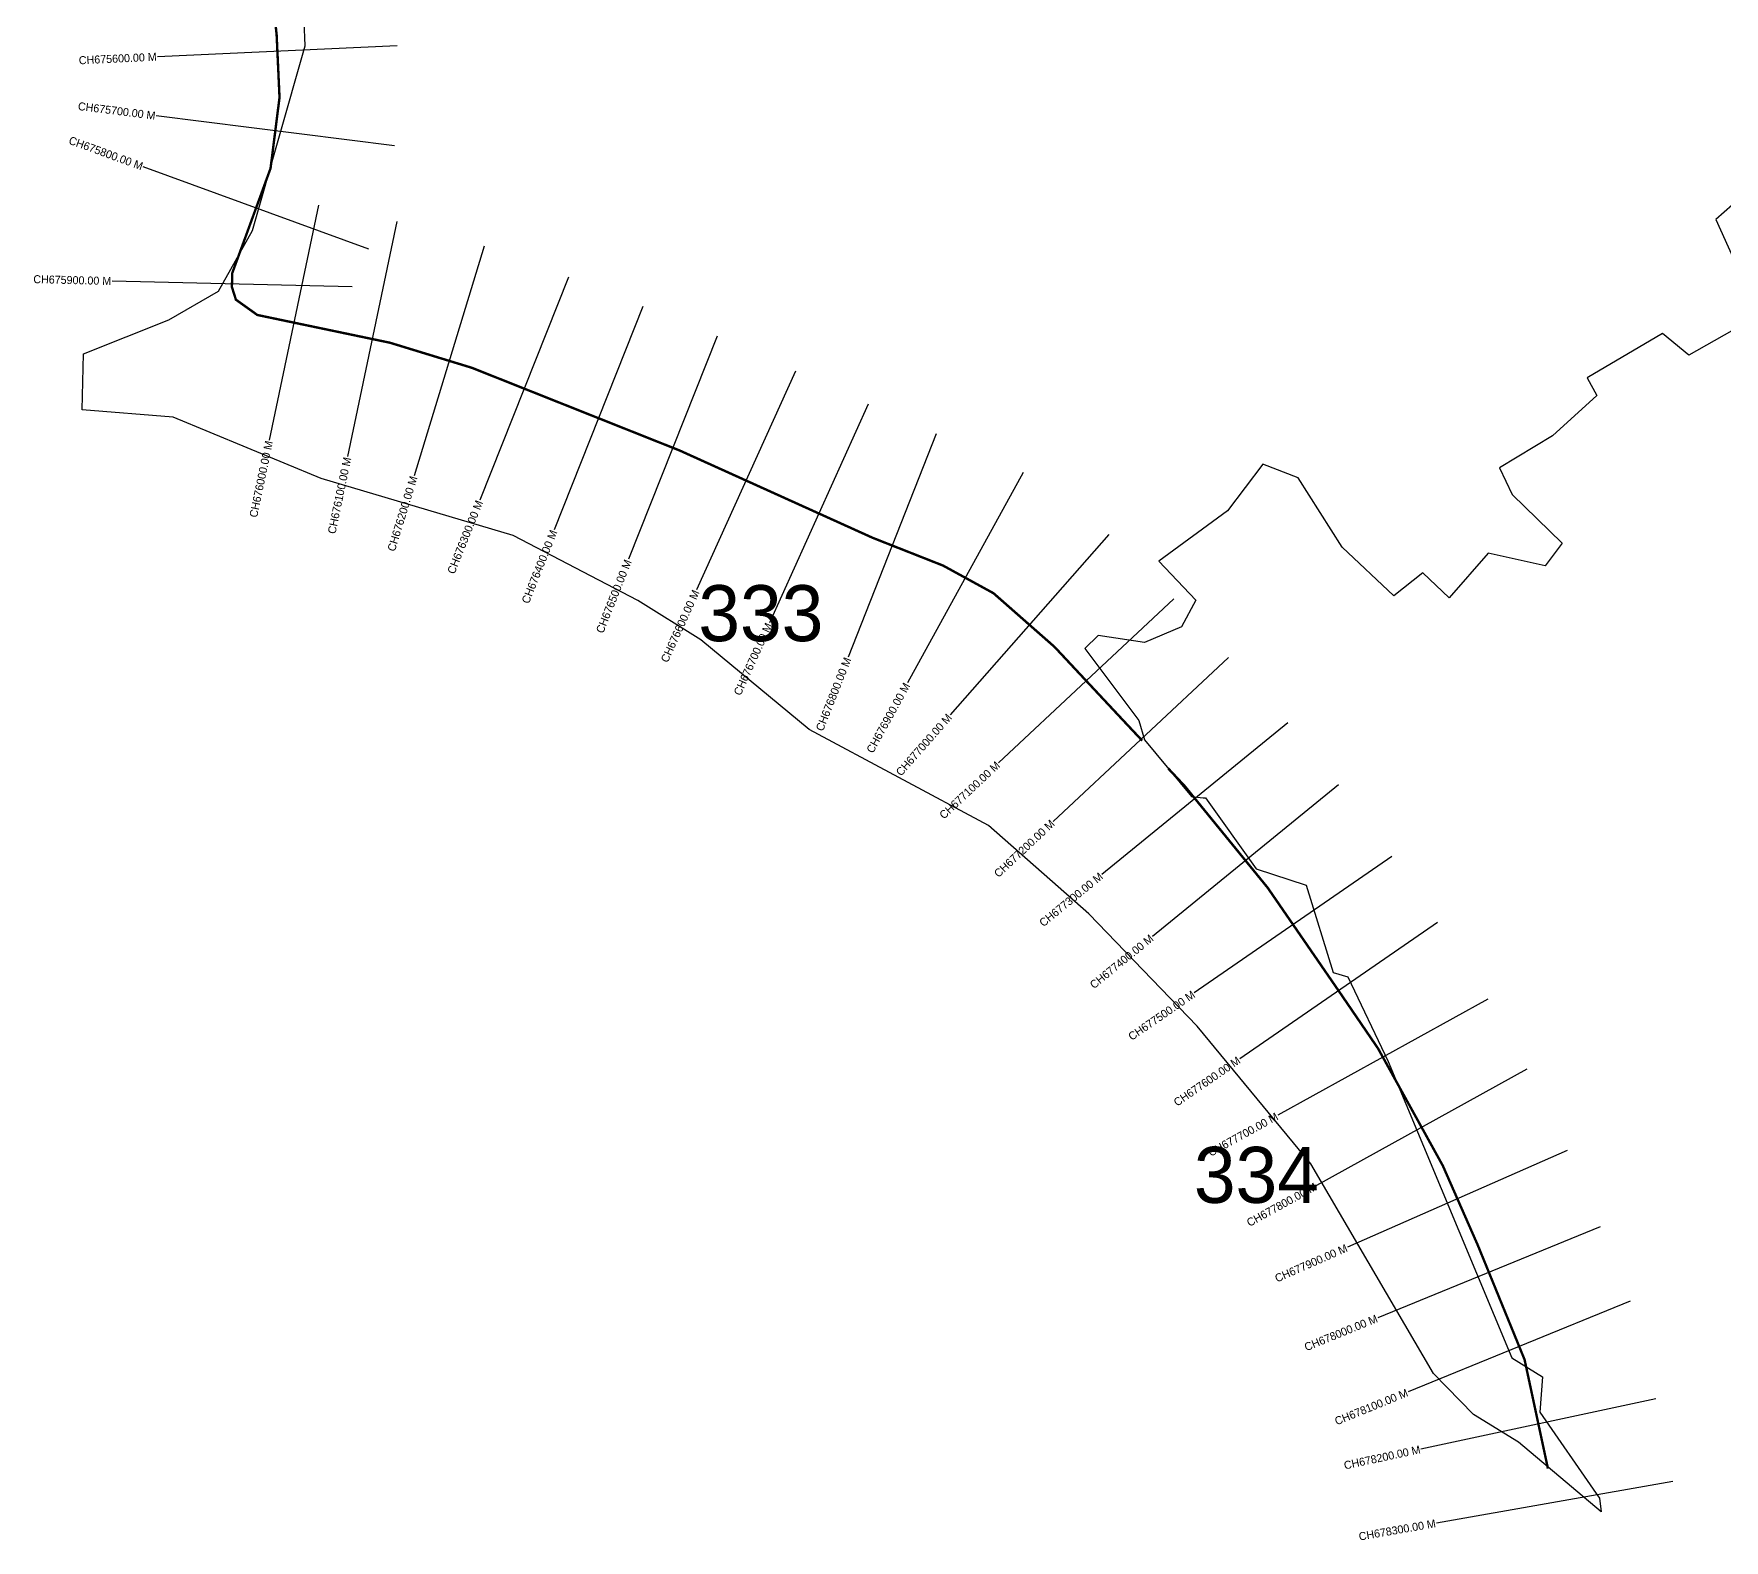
# Model space of a CAD drawing. Header units: metres. Extents: x 334554 to 340967, y 1773195 to 1777780.
# Drawn here: x 335900 to 338013, y 1773195 to 1775077 of the extents above; entities that cross this region are included whole.
import ezdxf
from ezdxf.enums import TextEntityAlignment as Align

# ---------------------------------------------------------------- set-up
doc = ezdxf.new("R2010")
doc.units = ezdxf.units.M
for name, color, linetype in [('CS', 134, 'Continuous'), ('CSMark', 6, 'Continuous'), ('NATURALLY PROTECTED', 3, 'Continuous')]:
    doc.layers.add(name, color=color, linetype=linetype)

msp = doc.modelspace()

# ---------------------------------------------------------------- linework, layer by layer
at = {"color": 6}
for points in [[(338044.5, 1774718.9), (337968.5, 1774676), (337935.7, 1774702.9), (337841.4, 1774647.6), (337853.7, 1774625.5), (337798.3, 1774575.2), (337731.9, 1774535.3), (337747.9, 1774501.7), (337810.4, 1774440.8), (337788.8, 1774412.6), (337717.9, 1774428.3), (337669.2, 1774372.5), (337636.3, 1774404), (337600.1, 1774375.2), (337535.3, 1774435.9), (337480.4, 1774522.6), (337436.1, 1774539.5), (337391.9, 1774481.4), (337306.1, 1774418.3), (337352.4, 1774369.8), (337334.4, 1774336.4), (337288.5, 1774316.7), (337230.6, 1774325.7), (337213.9, 1774309.4), (337281.4, 1774219.3), (337288.3, 1774195.4), (337347.1, 1774124.5), (337361.5, 1774122.9), (337364.4, 1774122.6), (337427.8, 1774034), (337490.5, 1774013.6), (337524.2, 1773904.7), (337542.6, 1773899.1), (337592.9, 1773793.5), (337747.5, 1773423.2), (337785.6, 1773399.3), (337782.4, 1773355.3), (337852.8, 1773253.6), (337856.8, 1773247.8), (337859.1, 1773230.8), (337755.5, 1773317.8), (337699.5, 1773352.4), (337649.4, 1773403.6), (337496.2, 1773665.5), (337354.1, 1773837.7), (337218.6, 1773977.9), (337093.6, 1774088.3), (336869.4, 1774208.1), (336734.1, 1774320.4), (336655.1, 1774369.3), (336499.5, 1774450.4), (336259.5, 1774521.8), (336074.7, 1774598.2), (335961, 1774607.5), (335962.4, 1774677.7), (336069.4, 1774720.1), (336131.1, 1774755.8), (336173.7, 1774831.6), (336239.7, 1775062.5), (336237, 1775124.5)], [(338033.5, 1774872.7), (338002.4, 1774845.3), (338044.6, 1774751.2)]]:
    msp.add_lwpolyline(points, dxfattribs=at)
at = {"layer": 'CS'}
for p, q in [((336354.7, 1775062.5), (336055, 1775048.7)), ((336351.1, 1774937.2), (336053.4, 1774974.8)), ((336319, 1774808.1), (336037.3, 1774911.2)), ((336256.2, 1774863.3), (336194.7, 1774569.7)), ((336354, 1774842.8), (336292.6, 1774549.2)), ((336463.3, 1774812.2), (336375.6, 1774525.3)), ((336298.1, 1774761.3), (335998.2, 1774768.5)), ((336568.6, 1774773.4), (336457.7, 1774494.7)), ((336661.5, 1774736.5), (336550.6, 1774457.7)), ((336754.5, 1774699.5), (336643.6, 1774420.8)), ((336852.1, 1774656), (336728.5, 1774382.6)), ((336943.2, 1774614.8), (336819.6, 1774341.4)), ((337028, 1774577.6), (336918, 1774298.5)), ((337136.6, 1774529.3), (336992.1, 1774266.3)), ((337243.6, 1774451.6), (337045.4, 1774226.3)), ((337325.2, 1774371.3), (337106.1, 1774166.4)), ((337393.5, 1774298.3), (337174.4, 1774093.4)), ((337467.5, 1774216.7), (337235, 1774027.1)), ((337530.7, 1774139.2), (337298.3, 1773949.6)), ((337597.6, 1774049.4), (337350.6, 1773879.1)), ((337654.3, 1773967), (337407.4, 1773796.8)), ((337717.5, 1773871.2), (337454.9, 1773726.2)), ((337765.9, 1773783.7), (337503.3, 1773638.6)), ((337816.6, 1773682.3), (337542, 1773561.4)), ((337857.6, 1773586.7), (337579.9, 1773473.2)), ((337895.4, 1773494.1), (337617.7, 1773380.6)), ((337927.2, 1773371.9), (337633.8, 1773309.1)), ((337948.6, 1773268.5), (337653.1, 1773216.7))]:
    msp.add_line(p, q, dxfattribs=at)
at = {"layer": 'NATURALLY PROTECTED', "const_width": 3, "flags": 128}
for points in [[(336198.3, 1775129.1), (336203.9, 1775076.1), (336207.5, 1774997.8), (336196.3, 1774909.3), (336162.7, 1774817.3), (336148.5, 1774778.6), (336148, 1774761), (336153, 1774745.2), (336179.7, 1774726.1), (336251.3, 1774711.1), (336345.5, 1774691.4), (336447.8, 1774660.1), (336707.4, 1774556.8), (336948.6, 1774447.7), (337036.8, 1774412.9), (337099.7, 1774378.4), (337175.9, 1774311.4), (337261.3, 1774220), (337285.5, 1774194.2)], [(337317.9, 1774159.6), (337338.7, 1774137.4), (337442.3, 1774010.4), (337533.9, 1773877.4), (337580.2, 1773809.6), (337661.1, 1773663.2), (337704.8, 1773563.9), (337763.3, 1773420.8), (337792.5, 1773284.7)]]:
    msp.add_lwpolyline(points, dxfattribs=at)

# ---------------------------------------------------------------- texts
at = {"char_height": 70, "attachment_point": 1}
for s, width, insert in [('333', 168.403, (336730.9, 1774388.5)), ('334', 95.172, (337350.1, 1773686.7))]:
    msp.add_mtext_dynamic_manual_height_columns(s, width=width, gutter_width=1, heights=[0], dxfattribs=dict(at, insert=insert))
at = {"layer": 'CSMark'}
for s, rotation, p in [('CH675600.00 M', 2.6303, (336054, 1775048.7)), ('CH675700.00 M', 352.7965, (336052.4, 1774975)), ('CH675800.00 M', 339.8958, (336036.3, 1774911.5)), ('CH675900.00 M', 358.6162, (335997.2, 1774768.5)), ('CH676000.00 M', 78.1835, (336194.5, 1774568.7)), ('CH676100.00 M', 78.1835, (336292.4, 1774548.2)), ('CH676200.00 M', 73.0006, (336375.3, 1774524.4)), ('CH676300.00 M', 68.3038, (336457.4, 1774493.8)), ('CH676400.00 M', 68.3038, (336550.3, 1774456.8)), ('CH676500.00 M', 68.3038, (336643.2, 1774419.8)), ('CH676600.00 M', 65.6627, (336728.1, 1774381.7)), ('CH676700.00 M', 65.6627, (336819.2, 1774340.5)), ('CH676800.00 M', 68.481, (336917.6, 1774297.6)), ('CH676900.00 M', 61.2148, (336991.6, 1774265.4)), ('CH677000.00 M', 48.6721, (337044.8, 1774225.6)), ('CH677100.00 M', 43.0954, (337105.4, 1774165.7)), ('CH677200.00 M', 43.0954, (337173.7, 1774092.7)), ('CH677300.00 M', 39.2047, (337234.3, 1774026.5)), ('CH677400.00 M', 39.2047, (337297.5, 1773949)), ('CH677500.00 M', 34.585, (337349.8, 1773878.5)), ('CH677600.00 M', 34.585, (337406.5, 1773796.2)), ('CH677700.00 M', 28.9192, (337454.1, 1773725.7)), ('CH677800.00 M', 28.9192, (337502.4, 1773638.1)), ('CH677900.00 M', 23.7738, (337541.1, 1773561)), ('CH678000.00 M', 22.2363, (337578.9, 1773472.8)), ('CH678100.00 M', 22.2363, (337616.8, 1773380.2)), ('CH678200.00 M', 12.0838, (337632.9, 1773308.9)), ('CH678300.00 M', 9.9493, (337652.1, 1773216.5))]:
    msp.add_text(s, height=10, rotation=rotation, dxfattribs=at).set_placement(p, align=Align.MIDDLE_RIGHT)

doc.saveas('drawing.dxf')
